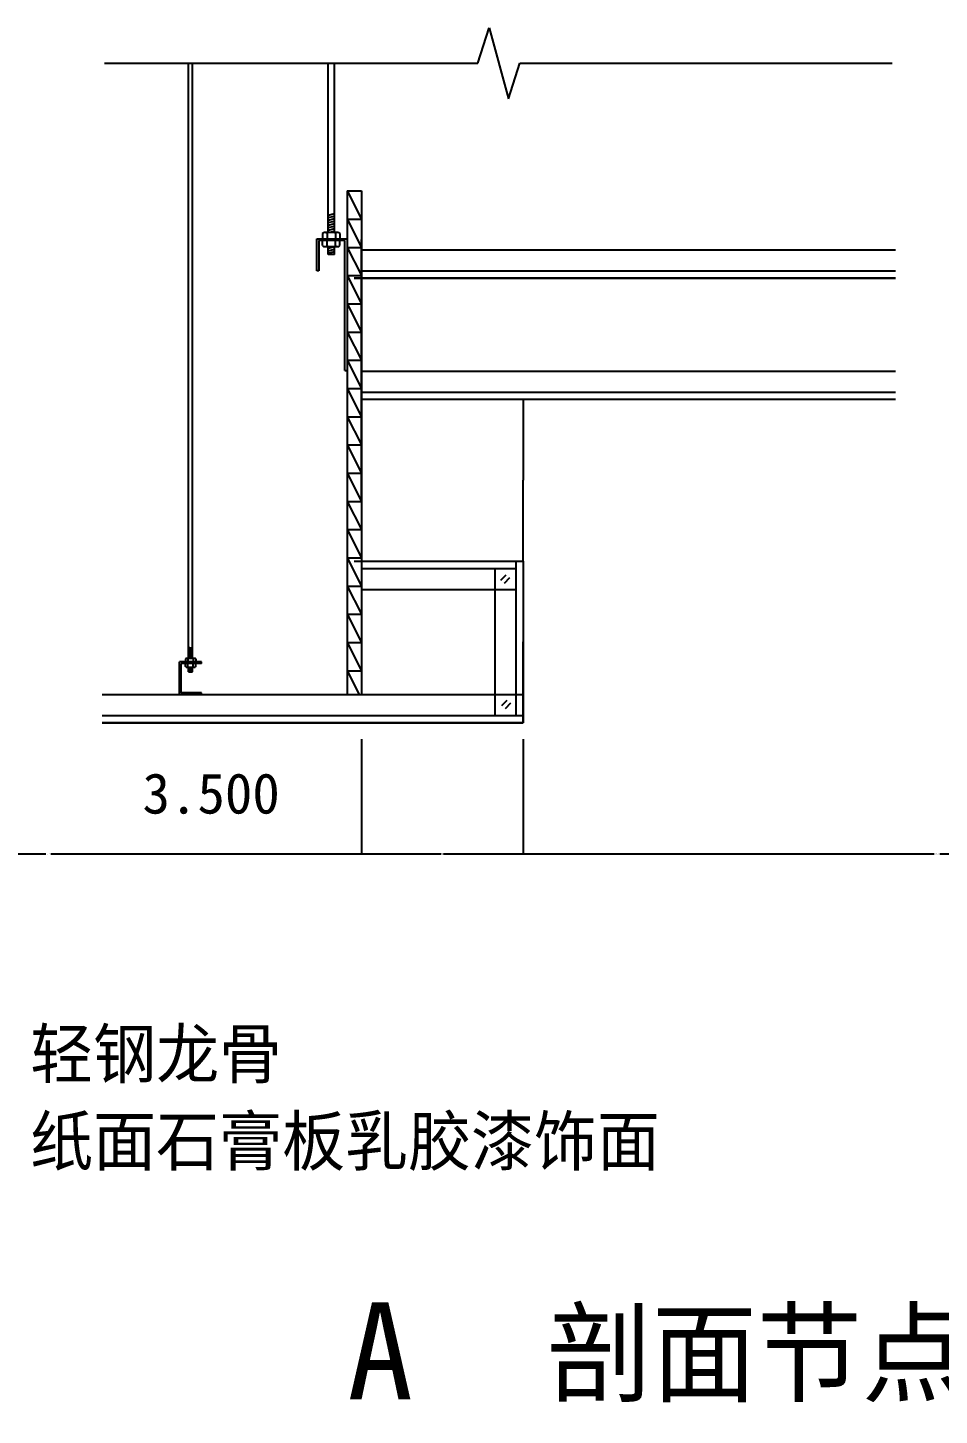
# Model space of a CAD drawing. Header units: metres. Extents: x 37137 to 41538, y 12390 to 14107.
# Drawn here: x 38158 to 39287, y 12390 to 14107 of the extents above; entities that cross this region are included whole.
import ezdxf

# ---------------------------------------------------------------- set-up
doc = ezdxf.new("R2010")
doc.units = ezdxf.units.M
for name, color, linetype in [('10', 8, 'Continuous'), ('20', 1, 'Continuous'), ('6', 1, 'Continuous'), ('7', 7, 'Continuous'), ('D', 3, 'Continuous'), ('OTHER', 7, 'Continuous'), ('PUB_DIM', 3, 'Continuous'), ('PUB_HATCH', 7, 'Continuous'), ('PUB_TEXT', 7, 'Continuous'), ('WALL', 7, 'Continuous'), ('家具', 2, 'Continuous')]:
    doc.layers.add(name, color=color, linetype=linetype)
doc.dimstyles.get("Standard").update_dxf_attribs({"dimtxt": 2.5, "dimasz": 2.5, "dimexe": 1.25, "dimexo": 0.625, "dimtad": 1, "dimcen": 2.5, "dimazin": 3, "dimtfac": 1, "dimtmove": 0, "dimatfit": 3})

# ---------------------------------------------------------------- blocks, each defined once
blk = doc.blocks.new('标题2')
for s, height, p in [('A', 6, (-2.58, -2.43)), ('剖面节点图', 5, (9.79, -2.07)), ('S 1:20', 4, (55.37, -3.35))]:
    blk.add_text(s, height=height).set_placement(p)
blk = doc.blocks.new('_CLOSEDFILLED')
at = {"color": 0, "linetype": 'BYBLOCK'}
blk.add_solid([(-1, 0.2), (0, 0), (-1, -0.2)], dxfattribs=at)
blk = doc.blocks.new('*D6')
for p, q in [((37795.4, 13226.81), (37795.4, 13084.63)), ((38571.52, 13226.81), (38571.52, 13084.63)), ((37795.65, 13084.63), (38180.46, 13084.63)), ((38186.46, 13084.63), (38571.27, 13084.63))]:
    blk.add_line(p, q)
at = {"layer": 'Defpoints'}
for p in [(37795.4, 13226.81), (38571.52, 13226.81), (37795.4, 13084.63)]:
    blk.add_point(p, dxfattribs=at)
at = {"layer": 'PUB_DIM', "xscale": 0.25, "yscale": 0.25, "rotation": 180}
blk.add_blockref('_CLOSEDFILLED', (37795.4, 13084.63), dxfattribs=at)
at = {"layer": 'PUB_DIM', "xscale": 0.25, "yscale": 0.25}
blk.add_blockref('_CLOSEDFILLED', (38571.52, 13084.63), dxfattribs=at)
at = {"layer": 'PUB_DIM', "insert": (38183.46, 13084.63), "char_height": 1, "attachment_point": 5}
blk.add_mtext('776,12', dxfattribs=at)
blk = doc.blocks.new('*D8')
for p, q in [((38571.52, 13226.81), (38571.52, 13084.63)), ((38771.52, 13226.81), (38771.52, 13084.63)), ((38571.77, 13084.63), (38670.02, 13084.63)), ((38673.02, 13084.63), (38771.27, 13084.63))]:
    blk.add_line(p, q)
at = {"layer": 'Defpoints'}
for p in [(38571.52, 13226.81), (38771.52, 13226.81), (38571.52, 13084.63)]:
    blk.add_point(p, dxfattribs=at)
at = {"layer": 'PUB_DIM', "xscale": 0.25, "yscale": 0.25, "rotation": 180}
blk.add_blockref('_CLOSEDFILLED', (38571.52, 13084.63), dxfattribs=at)
at = {"layer": 'PUB_DIM', "xscale": 0.25, "yscale": 0.25}
blk.add_blockref('_CLOSEDFILLED', (38771.52, 13084.63), dxfattribs=at)
at = {"layer": 'PUB_DIM', "insert": (38671.52, 13084.63), "char_height": 1, "attachment_point": 5}
blk.add_mtext('200', dxfattribs=at)
blk = doc.blocks.new('*D9')
for p, q in [((38771.52, 13226.81), (38771.52, 13084.63)), ((39796.8, 13226.81), (39796.8, 13084.63)), ((38771.77, 13084.63), (39280.66, 13084.63)), ((39287.66, 13084.63), (39796.55, 13084.63))]:
    blk.add_line(p, q)
at = {"layer": 'Defpoints'}
for p in [(38771.52, 13226.81), (39796.8, 13226.81), (38771.52, 13084.63)]:
    blk.add_point(p, dxfattribs=at)
at = {"layer": 'PUB_DIM', "xscale": 0.25, "yscale": 0.25, "rotation": 180}
blk.add_blockref('_CLOSEDFILLED', (38771.52, 13084.63), dxfattribs=at)
at = {"layer": 'PUB_DIM', "xscale": 0.25, "yscale": 0.25}
blk.add_blockref('_CLOSEDFILLED', (39796.8, 13084.63), dxfattribs=at)
at = {"layer": 'PUB_DIM', "insert": (39284.16, 13084.63), "char_height": 1, "attachment_point": 5}
blk.add_mtext('1025,28', dxfattribs=at)
blk = doc.blocks.new('*D13')
for p, q in [((38771.52, 13647.1), (38771.52, 13547.1)), ((38771.27, 13547.1), (38771.02, 13547.1)), ((38771.52, 13447.1), (38771.52, 13547.1)), ((38771.52, 13547.1), (38771.52, 13547.1)), ((38771.77, 13547.1), (38772.02, 13547.1))]:
    blk.add_line(p, q)
at = {"layer": 'Defpoints'}
for p in [(38771.52, 13647.1), (38771.52, 13547.1), (38771.52, 13447.1)]:
    blk.add_point(p, dxfattribs=at)
at = {"layer": 'PUB_DIM', "xscale": 0.25, "yscale": 0.25}
blk.add_blockref('_CLOSEDFILLED', (38771.52, 13547.1), dxfattribs=at)
at = {"layer": 'PUB_DIM', "xscale": 0.25, "yscale": 0.25, "rotation": 180}
blk.add_blockref('_CLOSEDFILLED', (38771.52, 13547.1), dxfattribs=at)
at = {"layer": 'PUB_DIM', "insert": (38771.52, 13548.225), "char_height": 1, "attachment_point": 5}
blk.add_mtext('0', dxfattribs=at)
blk = doc.blocks.new('*D14')
for p, q in [((38771.52, 13447.1), (38771.52, 13347.1)), ((38771.27, 13347.1), (38771.02, 13347.1)), ((38771.52, 13247.1), (38771.52, 13347.1)), ((38771.52, 13347.1), (38771.52, 13347.1)), ((38771.77, 13347.1), (38772.02, 13347.1))]:
    blk.add_line(p, q)
at = {"layer": 'Defpoints'}
for p in [(38771.52, 13447.1), (38771.52, 13347.1), (38771.52, 13247.1)]:
    blk.add_point(p, dxfattribs=at)
at = {"layer": 'PUB_DIM', "xscale": 0.25, "yscale": 0.25}
blk.add_blockref('_CLOSEDFILLED', (38771.52, 13347.1), dxfattribs=at)
at = {"layer": 'PUB_DIM', "xscale": 0.25, "yscale": 0.25, "rotation": 180}
blk.add_blockref('_CLOSEDFILLED', (38771.52, 13347.1), dxfattribs=at)
at = {"layer": 'PUB_DIM', "insert": (38771.52, 13348.225), "char_height": 1, "attachment_point": 5}
blk.add_mtext('0', dxfattribs=at)

msp = doc.modelspace()

# ---------------------------------------------------------------- linework, layer by layer
at = {"layer": '10'}
for p, q in [((38750.14, 13429.84), (38743.58, 13422.87)), ((38754.65, 13426.36), (38748.09, 13419.39)), ((38751.44, 13274.76), (38744.88, 13267.79)), ((38755.96, 13271.27), (38749.39, 13264.31))]:
    msp.add_line(p, q, dxfattribs=at)
at = {"layer": '20'}
for p, q in [((38553.52, 13905.1), (38571.52, 13905.1)), ((38553.52, 13905.1), (38553.52, 13282.1)), ((38571.52, 13905.1), (38571.52, 13282.1)), ((38571.52, 13832.1), (39232.82, 13832.1)), ((38571.52, 13806.1), (39232.82, 13806.1)), ((38571.52, 13682.1), (39232.82, 13682.1)), ((38571.52, 13656.1), (39232.82, 13656.1)), ((38762.52, 13447.1), (38762.52, 13256.1)), ((38571.52, 13438.1), (38762.52, 13438.1)), ((38736.52, 13438.1), (38736.52, 13256.1)), ((38571.52, 13412.1), (38762.52, 13412.1)), ((38250.08, 13282.1), (38771.52, 13282.1)), ((38365.88, 13282.1), (38762.52, 13282.1)), ((38736.52, 13282.1), (38762.52, 13282.1)), ((38250.08, 13256.1), (38771.52, 13256.1)), ((38365.88, 13256.1), (38771.52, 13256.1)), ((38736.52, 13256.1), (38771.52, 13256.1))]:
    msp.add_line(p, q, dxfattribs=at)
at = {"layer": '6'}
for p, q in [((38373.05, 13322.25), (38345.89, 13322.25)), ((38373.05, 13322.25), (38345.89, 13322.25)), ((38345.89, 13282.1), (38345.89, 13322.25)), ((38373.05, 13320.25), (38347.89, 13320.25)), ((38347.89, 13284.1), (38347.89, 13320.25)), ((38373.05, 13320.25), (38373.05, 13322.25)), ((38373.05, 13282.1), (38345.89, 13282.1)), ((38373.05, 13284.1), (38347.89, 13284.1)), ((38373.05, 13282.1), (38373.05, 13284.1))]:
    msp.add_line(p, q, dxfattribs=at)
at = {"layer": 'D'}
for p, q in [((38530, 13875.2), (38538, 13877.17)), ((38530, 13872.11), (38538, 13874.08)), ((38530, 13869.02), (38538, 13870.99)), ((38530, 13865.94), (38538, 13867.9)), ((38530, 13862.85), (38538, 13864.81)), ((38530, 13859.76), (38538, 13861.72)), ((38530, 13856.67), (38538, 13858.63)), ((38530, 13853.58), (38538, 13855.55)), ((38530, 13834.23), (38538, 13836.2)), ((38530, 13831.14), (38538, 13833.11)), ((38530, 13828.05), (38538, 13830.02)), ((38550.92, 13682.97), (38553.52, 13682.97)), ((38362.06, 13339.08), (38357.27, 13340.26)), ((38362.06, 13337.23), (38357.27, 13338.41)), ((38362.06, 13335.37), (38357.27, 13336.56)), ((38362.06, 13333.52), (38357.27, 13334.7)), ((38362.06, 13331.67), (38357.27, 13332.85)), ((38362.06, 13329.81), (38357.27, 13330.99)), ((38362.06, 13327.96), (38357.27, 13329.14)), ((38362.06, 13314.5), (38357.27, 13315.68)), ((38362.06, 13312.65), (38357.27, 13313.83)), ((38362.06, 13310.79), (38357.27, 13311.97))]:
    msp.add_line(p, q, dxfattribs=at)
at = {"layer": 'OTHER'}
for p, q in [((38715.45, 14063.07), (38729.45, 14107.07)), ((38729.45, 14107.07), (38753.45, 14019.07)), ((38253.05, 14063.07), (38715.45, 14063.07)), ((38753.45, 14019.07), (38767.45, 14063.07)), ((38767.45, 14063.07), (39228.76, 14063.07))]:
    msp.add_line(p, q, dxfattribs=at)
at = {"layer": 'PUB_HATCH'}
for p, q in [((38553.52, 13905.1), (38571.52, 13870.18)), ((38553.52, 13870.18), (38571.52, 13870.18)), ((38553.52, 13870.18), (38571.52, 13835.26)), ((38553.52, 13835.26), (38571.52, 13800.34)), ((38553.52, 13835.26), (38571.52, 13835.26)), ((38553.52, 13800.34), (38571.52, 13765.42)), ((38553.52, 13800.34), (38571.52, 13800.34)), ((38553.52, 13765.42), (38571.52, 13730.5)), ((38553.52, 13765.42), (38571.52, 13765.42)), ((38553.52, 13730.5), (38571.52, 13695.58)), ((38553.52, 13730.5), (38571.52, 13730.5)), ((38553.52, 13695.58), (38571.52, 13660.66)), ((38553.52, 13695.58), (38571.52, 13695.58)), ((38553.52, 13660.66), (38571.52, 13625.74)), ((38553.52, 13660.66), (38571.52, 13660.66)), ((38553.52, 13625.74), (38571.52, 13590.83)), ((38553.52, 13625.74), (38571.52, 13625.74)), ((38553.52, 13590.83), (38571.52, 13555.91)), ((38553.52, 13590.83), (38571.52, 13590.83)), ((38553.52, 13555.91), (38571.52, 13520.99)), ((38553.52, 13555.91), (38571.52, 13555.91)), ((38553.52, 13520.99), (38571.52, 13520.99)), ((38553.52, 13520.99), (38571.52, 13486.07)), ((38553.52, 13486.07), (38571.52, 13486.07)), ((38553.52, 13486.07), (38571.52, 13451.15)), ((38553.52, 13451.15), (38571.52, 13451.15)), ((38553.52, 13451.15), (38571.52, 13416.23)), ((38553.52, 13416.23), (38571.52, 13416.23)), ((38553.52, 13416.23), (38571.52, 13381.31)), ((38553.52, 13381.31), (38571.52, 13381.31)), ((38553.52, 13381.31), (38571.52, 13346.39)), ((38553.52, 13346.39), (38571.52, 13346.39)), ((38553.52, 13346.39), (38571.52, 13311.47)), ((38553.52, 13311.47), (38571.52, 13311.47)), ((38553.52, 13311.47), (38568.66, 13282.1))]:
    msp.add_line(p, q, dxfattribs=at)
at = {"layer": 'WALL'}
for p, q in [((38571.52, 13844.91), (38571.52, 13520.91)), ((38571.52, 13520.91), (38571.52, 13844.91)), ((38571.52, 13520.91), (38571.52, 13844.91)), ((39232.82, 13797.1), (38562.52, 13797.1)), ((38562.52, 13797.1), (39232.82, 13797.1)), ((38562.52, 13797.1), (39232.82, 13797.1)), ((39232.82, 13647.1), (38571.52, 13647.1)), ((38562.52, 13447.1), (38771.52, 13447.1)), ((38771.52, 13447.1), (38771.52, 13247.1)), ((38250.08, 13247.1), (38771.52, 13247.1)), ((38250.08, 13247.1), (38771.52, 13247.1)), ((38771.52, 13247.1), (38250.08, 13247.1)), ((38356.88, 13247.1), (38771.52, 13247.1))]:
    msp.add_line(p, q, dxfattribs=at)
at = {"layer": '家具'}
for p, q in [((38357.27, 13326.85), (38357.27, 14063.07)), ((38362.06, 13326.85), (38362.06, 14063.07)), ((38530, 13853.58), (38530, 14063.07)), ((38538, 13853.58), (38538, 14063.07)), ((38516.01, 13845.91), (38530, 13845.91)), ((38516.01, 13806.06), (38516.01, 13845.91)), ((38550.92, 13843.81), (38518.62, 13843.81)), ((38518.62, 13843.81), (38518.62, 13806.06)), ((38523.29, 13852.26), (38524.6, 13853.58)), ((38523.29, 13852.26), (38523.29, 13845.91)), ((38523.29, 13837.46), (38523.29, 13843.81)), ((38543.08, 13853.58), (38524.6, 13853.58)), ((38527.38, 13853.58), (38528.69, 13852.26)), ((38528.69, 13852.26), (38528.69, 13845.91)), ((38528.69, 13845.91), (38553.52, 13845.91)), ((38528.69, 13837.46), (38528.69, 13843.81)), ((38528.72, 13852.26), (38530.03, 13853.58)), ((38537.94, 13853.58), (38539.25, 13852.26)), ((38539.25, 13852.26), (38539.25, 13845.91)), ((38539.25, 13837.46), (38539.25, 13843.81)), ((38539.28, 13852.26), (38540.6, 13853.58)), ((38543.08, 13853.58), (38544.39, 13852.26)), ((38544.39, 13852.26), (38544.39, 13845.91)), ((38544.39, 13837.46), (38544.39, 13843.81)), ((38550.92, 13682.97), (38550.92, 13843.81)), ((38553.52, 13845.91), (38553.52, 13682.97)), ((38523.29, 13837.46), (38524.6, 13836.15)), ((38543.08, 13836.15), (38524.6, 13836.15)), ((38527.38, 13836.15), (38528.69, 13837.46)), ((38528.72, 13837.46), (38530.03, 13836.15)), ((38530, 13826.52), (38530, 13836.17)), ((38538, 13826.52), (38530, 13826.52)), ((38537.94, 13836.15), (38539.25, 13837.46)), ((38538, 13826.52), (38538, 13836.2)), ((38539.28, 13837.46), (38540.6, 13836.15)), ((38543.08, 13836.15), (38544.39, 13837.46)), ((38518.62, 13806.06), (38516.01, 13806.06)), ((38354.22, 13326.85), (38353.43, 13326.06)), ((38353.43, 13326.06), (38353.43, 13322.25)), ((38354.22, 13326.85), (38365.3, 13326.85)), ((38356.5, 13326.06), (38355.71, 13326.85)), ((38357.3, 13326.85), (38356.51, 13326.06)), ((38356.51, 13326.06), (38356.51, 13322.25)), ((38362.83, 13326.06), (38362.05, 13326.85)), ((38363.64, 13326.85), (38362.85, 13326.06)), ((38362.85, 13326.06), (38362.85, 13322.25)), ((38366.09, 13326.06), (38365.3, 13326.85)), ((38366.09, 13326.06), (38366.09, 13322.25)), ((38353.43, 13316.44), (38353.43, 13320.25)), ((38354.22, 13315.65), (38353.43, 13316.44)), ((38354.22, 13315.65), (38365.3, 13315.65)), ((38356.5, 13316.44), (38355.71, 13315.65)), ((38356.51, 13316.44), (38356.51, 13320.25)), ((38357.3, 13315.65), (38356.51, 13316.44)), ((38357.27, 13309.87), (38357.27, 13315.68)), ((38357.27, 13309.87), (38362.06, 13309.87)), ((38362.83, 13316.44), (38362.05, 13315.65)), ((38362.06, 13309.87), (38362.06, 13315.66)), ((38362.85, 13316.44), (38362.85, 13320.25)), ((38363.64, 13315.65), (38362.85, 13316.44)), ((38366.09, 13316.44), (38365.3, 13315.65)), ((38366.09, 13316.44), (38366.09, 13320.25))]:
    msp.add_line(p, q, dxfattribs=at)

# ---------------------------------------------------------------- block references
at = {"layer": 'PUB_DIM', "xscale": 20, "yscale": 20, "zscale": 20}
msp.add_blockref('标题2', (38605.32, 12458.39), dxfattribs=at)

# ---------------------------------------------------------------- texts
at = {"layer": '7'}
msp.add_text('3.500', height=50, dxfattribs=at).set_placement((38300.19, 13134.63))
at = {"layer": 'PUB_TEXT'}
for s, p in [('轻钢龙骨', (38161.03, 12807.35)), ('纸面石膏板乳胶漆饰面', (38161.03, 12699.35))]:
    msp.add_text(s, height=60, dxfattribs=at).set_placement(p)

# ---------------------------------------------------------------- dimensions: what is measured, and where the dimension line sits
at = {"layer": 'PUB_DIM'}
for base, p1, p2, picture, middle in [((38771.52, 13547.1), (38771.52, 13447.1), (38771.52, 13647.1), '*D13', (38771.52, 13548.225)), ((38771.52, 13347.1), (38771.52, 13247.1), (38771.52, 13447.1), '*D14', (38771.52, 13348.225)), ((37795.4, 13084.63), (37795.4, 13226.81), (38571.52, 13226.81), '*D6', (38183.46, 13084.63)), ((38571.52, 13084.63), (38571.52, 13226.81), (38771.52, 13226.81), '*D8', (38671.52, 13084.63)), ((38771.52, 13084.63), (38771.52, 13226.81), (39796.8, 13226.81), '*D9', (39284.16, 13084.63))]:
    dim = msp.add_linear_dim(base=base, p1=p1, p2=p2, dimstyle='Standard', dxfattribs=at)
    dim.commit()
    dim.dimension.update_dxf_attribs({"geometry": picture, "text_midpoint": middle})

doc.saveas('drawing.dxf')
